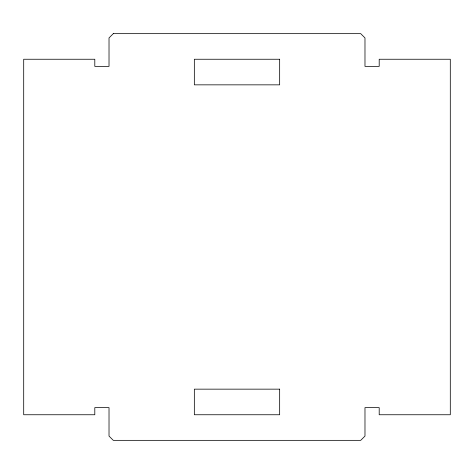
<?xml version="1.0" encoding="UTF-8"?>
<svg xmlns="http://www.w3.org/2000/svg" width="474" height="474" viewBox="0 0 474 474"><rect width="100%" height="100%" fill="white"/><g stroke="black" fill="none" stroke-linecap="round" stroke-linejoin="round"><path stroke-width="0.71" d="M113.286 33.654L109.02 37.92L109.02 66.36L94.8 66.36L94.8 59.25L23.7 59.25L23.7 414.75L94.8 414.75L94.8 407.64L109.02 407.64L109.02 436.08L113.286 440.346L360.714 440.346L364.98 436.08L364.98 407.64L379.2 407.64L379.2 414.75L450.3 414.75L450.3 59.25L379.2 59.25L379.2 66.36L364.98 66.36L364.98 37.92L360.714 33.654L113.286 33.654M279.66 59.25L194.34 59.25L194.34 84.846L279.66 84.846L279.66 59.25M279.66 389.154L194.34 389.154L194.34 414.75L279.66 414.75L279.66 389.154"/></g></svg>
